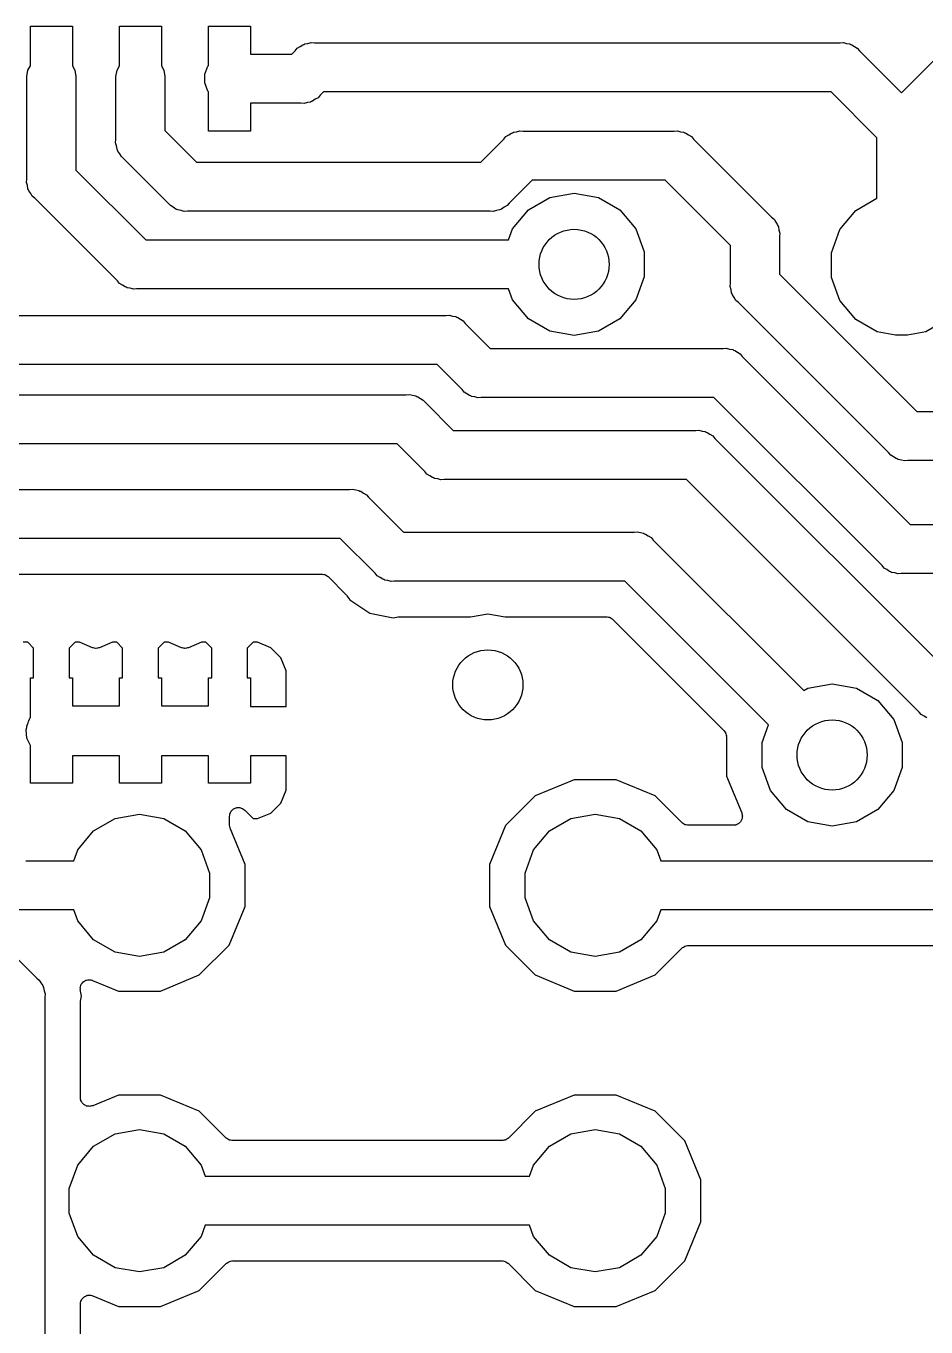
# Model space of a CAD drawing. Extents: x 66 to 115.1, y -104 to -36.7.
# Drawn here: x 75.38 to 88.22, y -55.3 to -36.74 of the extents above; entities that cross this region are included whole.
import ezdxf

# ---------------------------------------------------------------- set-up
doc = ezdxf.new("R2010")
doc.units = 0
doc.header["$MEASUREMENT"] = 0
doc.layers.add('BLACK', color=7, linetype='CONTINUOUS')

msp = doc.modelspace()

# ---------------------------------------------------------------- linework, layer by layer
at = {"layer": 'BLACK', "linetype": 'CONTINUOUS'}
for p, q in [((75.445, -37.3096), (75.445, -36.74)), ((75.445, -36.74), (76.045, -36.74)), ((76.045, -36.74), (76.045, -37.3096)), ((76.715, -37.3096), (76.715, -36.74)), ((76.715, -36.74), (77.315, -36.74)), ((77.315, -36.74), (77.315, -37.3096)), ((77.985, -37.303), (77.985, -36.74)), ((77.985, -36.74), (78.585, -36.74)), ((78.585, -36.74), (78.585, -37.14)), ((79.175, -37.14), (79.2217, -37.0933)), ((79.2217, -37.0933), (79.2516, -37.0577)), ((79.2516, -37.0577), (79.2918, -37.0345)), ((79.2918, -37.0345), (79.3298, -37.0079)), ((79.3298, -37.0079), (79.3449, -37.0039)), ((79.3449, -37.0039), (79.3584, -36.996)), ((79.3584, -36.996), (79.4042, -36.988)), ((79.4042, -36.988), (79.449, -36.976)), ((79.449, -36.976), (79.4953, -36.98)), ((79.4953, -36.98), (86.9947, -36.98)), ((86.9947, -36.98), (87.041, -36.976)), ((87.041, -36.976), (87.0858, -36.988)), ((87.0858, -36.988), (87.1316, -36.996)), ((87.1316, -36.996), (87.1451, -37.0039)), ((87.1451, -37.0039), (87.1602, -37.0079)), ((87.1602, -37.0079), (87.1982, -37.0345)), ((87.1982, -37.0345), (87.2384, -37.0577)), ((87.2384, -37.0577), (87.2683, -37.0933)), ((87.2683, -37.0933), (87.87, -37.695)), ((77.9772, -37.3123), (77.985, -37.303)), ((78.585, -37.14), (79.175, -37.14)), ((87.87, -37.695), (88.4217, -37.1433)), ((75.395, -37.4594), (75.411, -37.3684)), ((75.395, -38.9247), (75.395, -37.4594)), ((75.411, -37.3684), (75.445, -37.3096)), ((76.045, -37.3096), (76.079, -37.3684)), ((76.079, -37.3684), (76.095, -37.4594)), ((76.095, -37.4594), (76.095, -38.795)), ((76.665, -37.4594), (76.681, -37.3684)), ((76.665, -38.3597), (76.665, -37.4594)), ((76.681, -37.3684), (76.715, -37.3096)), ((77.315, -37.3096), (77.349, -37.3684)), ((77.349, -37.3684), (77.365, -37.4594)), ((77.365, -37.4594), (77.365, -38.23)), ((77.935, -37.4283), (77.9772, -37.3123)), ((77.935, -37.5517), (77.935, -37.4283)), ((77.9772, -37.6677), (77.935, -37.5517)), ((77.985, -37.677), (77.9772, -37.6677)), ((77.985, -38.24), (77.985, -37.677)), ((79.3047, -37.84), (78.585, -37.84)), ((78.585, -37.84), (78.585, -38.24)), ((79.351, -37.844), (79.3047, -37.84)), ((79.3958, -37.832), (79.351, -37.844)), ((79.4416, -37.824), (79.3958, -37.832)), ((79.4551, -37.8161), (79.4416, -37.824)), ((79.4702, -37.8121), (79.4551, -37.8161)), ((79.5082, -37.7855), (79.4702, -37.8121)), ((79.5484, -37.7623), (79.5082, -37.7855)), ((79.5783, -37.7267), (79.5484, -37.7623)), ((79.625, -37.68), (79.5783, -37.7267)), ((86.865, -37.68), (79.625, -37.68)), ((87.52, -38.335), (86.865, -37.68)), ((77.365, -38.23), (77.815, -38.68)), ((76.661, -38.406), (76.665, -38.3597)), ((76.673, -38.4508), (76.661, -38.406)), ((78.585, -38.24), (77.985, -38.24)), ((81.871, -38.68), (82.1977, -38.3533)), ((82.1977, -38.3533), (82.2276, -38.3177)), ((82.2276, -38.3177), (82.2678, -38.2945)), ((82.2678, -38.2945), (82.3058, -38.2679)), ((82.3058, -38.2679), (82.3209, -38.2638)), ((82.3209, -38.2638), (82.3344, -38.256)), ((82.3344, -38.256), (82.3802, -38.248)), ((82.3802, -38.248), (82.425, -38.236)), ((82.425, -38.236), (82.4713, -38.24)), ((82.4713, -38.24), (84.6287, -38.24)), ((84.6287, -38.24), (84.675, -38.236)), ((84.675, -38.236), (84.7198, -38.248)), ((84.7198, -38.248), (84.7656, -38.256)), ((84.7656, -38.256), (84.7791, -38.2639)), ((84.7791, -38.2639), (84.7942, -38.2679)), ((84.7942, -38.2679), (84.8322, -38.2945)), ((84.8322, -38.2945), (84.8724, -38.3177)), ((84.8724, -38.3177), (84.9023, -38.3533)), ((84.9023, -38.3533), (86.0167, -39.4677)), ((87.52, -39.1974), (87.52, -38.335)), ((76.681, -38.4966), (76.673, -38.4508)), ((76.6889, -38.5101), (76.681, -38.4966)), ((76.6929, -38.5252), (76.6889, -38.5101)), ((76.7195, -38.5632), (76.6929, -38.5252)), ((76.7428, -38.6034), (76.7195, -38.5632)), ((76.7783, -38.6333), (76.7428, -38.6034)), ((77.4117, -39.2667), (76.7783, -38.6333)), ((77.815, -38.68), (81.871, -38.68)), ((75.391, -38.971), (75.395, -38.9247)), ((75.403, -39.0158), (75.391, -38.971)), ((76.095, -38.795), (77.09, -39.79)), ((82.601, -38.94), (82.2743, -39.2667)), ((84.499, -38.94), (82.601, -38.94)), ((85.43, -39.871), (84.499, -38.94)), ((75.411, -39.0616), (75.403, -39.0158)), ((75.4189, -39.0751), (75.411, -39.0616)), ((75.4229, -39.0902), (75.4189, -39.0751)), ((75.4495, -39.1282), (75.4229, -39.0902)), ((75.4727, -39.1684), (75.4495, -39.1282)), ((82.8527, -39.1858), (83.2, -39.1246)), ((83.2, -39.1246), (83.5473, -39.1858)), ((75.5083, -39.1983), (75.4727, -39.1684)), ((76.6867, -40.3767), (75.5083, -39.1983)), ((77.4416, -39.3022), (77.4117, -39.2667)), ((77.4818, -39.3255), (77.4416, -39.3022)), ((77.5198, -39.3521), (77.4818, -39.3255)), ((82.2042, -39.3255), (82.1662, -39.3521)), ((82.2444, -39.3022), (82.2042, -39.3255)), ((82.2743, -39.2667), (82.2444, -39.3022)), ((82.5473, -39.3621), (82.8527, -39.1858)), ((83.5473, -39.1858), (83.8527, -39.3621)), ((87.2173, -39.3721), (87.52, -39.1974)), ((77.5349, -39.3561), (77.5198, -39.3521)), ((77.5484, -39.364), (77.5349, -39.3561)), ((77.5942, -39.372), (77.5484, -39.364)), ((77.639, -39.384), (77.5942, -39.372)), ((77.6853, -39.38), (77.639, -39.384)), ((82.0007, -39.38), (77.6853, -39.38)), ((82.047, -39.384), (82.0007, -39.38)), ((82.0918, -39.372), (82.047, -39.384)), ((82.1376, -39.364), (82.0918, -39.372)), ((82.1511, -39.3561), (82.1376, -39.364)), ((82.1662, -39.3521), (82.1511, -39.3561)), ((82.3206, -39.6323), (82.5473, -39.3621)), ((83.8527, -39.3621), (84.0794, -39.6323)), ((86.0167, -39.4677), (86.0523, -39.4976)), ((86.0523, -39.4976), (86.0755, -39.5378)), ((86.9906, -39.6423), (87.2173, -39.3721)), ((82.2632, -39.79), (82.3206, -39.6323)), ((84.0794, -39.6323), (84.2, -39.9637)), ((86.0755, -39.5378), (86.1021, -39.5758)), ((86.1021, -39.5758), (86.1061, -39.5909)), ((86.1061, -39.5909), (86.114, -39.6044)), ((86.114, -39.6044), (86.122, -39.6502)), ((86.122, -39.6502), (86.134, -39.695)), ((86.134, -39.695), (86.13, -39.7413)), ((86.87, -39.9737), (86.9906, -39.6423)), ((77.09, -39.79), (82.2632, -39.79)), ((85.43, -40.4107), (85.43, -39.871)), ((86.13, -39.7413), (86.13, -40.281)), ((84.2, -39.9637), (84.2, -40.3163)), ((86.87, -40.3263), (86.87, -39.9737)), ((76.7166, -40.4123), (76.6867, -40.3767)), ((76.7568, -40.4355), (76.7166, -40.4123)), ((76.7948, -40.4621), (76.7568, -40.4355)), ((84.2, -40.3163), (84.0794, -40.6477)), ((85.426, -40.457), (85.43, -40.4107)), ((85.438, -40.5018), (85.426, -40.457)), ((86.13, -40.281), (88.089, -42.24)), ((86.9906, -40.6577), (86.87, -40.3263)), ((76.8099, -40.4661), (76.7948, -40.4621)), ((76.8234, -40.474), (76.8099, -40.4661)), ((76.8692, -40.482), (76.8234, -40.474)), ((76.914, -40.494), (76.8692, -40.482)), ((76.9603, -40.49), (76.914, -40.494)), ((82.2632, -40.49), (76.9603, -40.49)), ((82.3206, -40.6477), (82.2632, -40.49)), ((85.446, -40.5476), (85.438, -40.5018)), ((85.4539, -40.5611), (85.446, -40.5476)), ((85.4579, -40.5762), (85.4539, -40.5611)), ((85.4845, -40.6142), (85.4579, -40.5762)), ((85.5078, -40.6544), (85.4845, -40.6142)), ((82.5473, -40.9179), (82.3206, -40.6477)), ((84.0794, -40.6477), (83.8527, -40.9179)), ((85.5433, -40.6843), (85.5078, -40.6544)), ((87.6857, -42.8267), (85.5433, -40.6843)), ((87.2173, -40.9279), (86.9906, -40.6577)), ((73.975, -40.87), (81.3747, -40.87)), ((81.3747, -40.87), (81.421, -40.866)), ((81.421, -40.866), (81.4658, -40.878)), ((81.4658, -40.878), (81.5116, -40.886)), ((81.5116, -40.886), (81.5251, -40.8939)), ((81.5251, -40.8939), (81.5402, -40.8979)), ((81.5402, -40.8979), (81.5782, -40.9245)), ((81.5782, -40.9245), (81.6184, -40.9477)), ((81.6184, -40.9477), (81.6483, -40.9833)), ((81.6483, -40.9833), (82.005, -41.34)), ((82.8527, -41.0942), (82.5473, -40.9179)), ((83.8527, -40.9179), (83.5473, -41.0942)), ((87.5227, -41.1042), (87.2173, -40.9279)), ((88.5227, -40.9279), (88.2173, -41.1042)), ((83.2, -41.1554), (82.8527, -41.0942)), ((83.5473, -41.0942), (83.2, -41.1554)), ((87.7825, -41.15), (87.5227, -41.1042)), ((87.9575, -41.15), (87.7825, -41.15)), ((88.2173, -41.1042), (87.9575, -41.15)), ((82.005, -41.34), (85.3247, -41.34)), ((85.3247, -41.34), (85.371, -41.336)), ((85.371, -41.336), (85.4158, -41.348)), ((85.4158, -41.348), (85.4616, -41.356)), ((85.4616, -41.356), (85.4751, -41.3639)), ((85.4751, -41.3639), (85.4902, -41.3679)), ((85.4902, -41.3679), (85.5282, -41.3945)), ((81.245, -41.57), (73.8453, -41.57)), ((81.6017, -41.9267), (81.245, -41.57)), ((85.5282, -41.3945), (85.5684, -41.4178)), ((85.5684, -41.4178), (85.5983, -41.4533)), ((85.5983, -41.4533), (87.995, -43.85)), ((81.6316, -41.9623), (81.6017, -41.9267)), ((73.135, -42), (80.8047, -42)), ((80.8047, -42), (80.851, -41.996)), ((80.851, -41.996), (80.8958, -42.008)), ((80.8958, -42.008), (80.9416, -42.016)), ((80.9416, -42.016), (80.9551, -42.0239)), ((80.9551, -42.0239), (80.9702, -42.0279)), ((80.9702, -42.0279), (81.0082, -42.0545)), ((81.0082, -42.0545), (81.0484, -42.0777)), ((81.0484, -42.0777), (81.0783, -42.1133)), ((81.0783, -42.1133), (81.475, -42.51)), ((81.6718, -41.9855), (81.6316, -41.9623)), ((81.7098, -42.0121), (81.6718, -41.9855)), ((81.7249, -42.0161), (81.7098, -42.0121)), ((81.7384, -42.024), (81.7249, -42.0161)), ((81.7842, -42.032), (81.7384, -42.024)), ((81.829, -42.044), (81.7842, -42.032)), ((81.8753, -42.04), (81.829, -42.044)), ((85.195, -42.04), (81.8753, -42.04)), ((87.5917, -44.4367), (85.195, -42.04)), ((88.089, -42.24), (103.291, -42.24)), ((81.475, -42.51), (84.9347, -42.51)), ((84.9347, -42.51), (84.981, -42.506)), ((84.981, -42.506), (85.0258, -42.518)), ((85.0258, -42.518), (85.0716, -42.526)), ((85.0716, -42.526), (85.0851, -42.5339)), ((85.0851, -42.5339), (85.1002, -42.5379)), ((85.1002, -42.5379), (85.1382, -42.5645)), ((85.1382, -42.5645), (85.1784, -42.5877)), ((85.1784, -42.5877), (85.2083, -42.6233)), ((85.2083, -42.6233), (88.525, -45.94)), ((80.675, -42.7), (73.0053, -42.7)), ((81.0717, -43.0967), (80.675, -42.7)), ((87.7156, -42.8623), (87.6857, -42.8267)), ((87.7558, -42.8855), (87.7156, -42.8623)), ((87.7938, -42.9121), (87.7558, -42.8855)), ((87.8089, -42.9161), (87.7938, -42.9121)), ((87.8224, -42.924), (87.8089, -42.9161)), ((87.8682, -42.932), (87.8224, -42.924)), ((87.913, -42.944), (87.8682, -42.932)), ((87.9593, -42.94), (87.913, -42.944)), ((103.941, -42.94), (87.9593, -42.94)), ((81.1016, -43.1323), (81.0717, -43.0967)), ((81.1418, -43.1555), (81.1016, -43.1323)), ((81.1798, -43.1821), (81.1418, -43.1555)), ((81.1949, -43.1861), (81.1798, -43.1821)), ((81.2084, -43.194), (81.1949, -43.1861)), ((81.2542, -43.202), (81.2084, -43.194)), ((81.299, -43.214), (81.2542, -43.202)), ((81.3453, -43.21), (81.299, -43.214)), ((84.805, -43.21), (81.3453, -43.21)), ((88.1217, -46.5267), (84.805, -43.21)), ((72.575, -43.35), (79.9947, -43.35)), ((79.9947, -43.35), (80.041, -43.346)), ((80.041, -43.346), (80.0858, -43.358)), ((80.0858, -43.358), (80.1316, -43.366)), ((80.1316, -43.366), (80.1451, -43.3739)), ((80.1451, -43.3739), (80.1602, -43.3779)), ((80.1602, -43.3779), (80.1982, -43.4045)), ((80.1982, -43.4045), (80.2384, -43.4277)), ((80.2384, -43.4277), (80.2683, -43.4633)), ((80.2683, -43.4633), (80.765, -43.96)), ((80.765, -43.96), (84.0547, -43.96)), ((84.0547, -43.96), (84.101, -43.956)), ((84.101, -43.956), (84.1458, -43.968)), ((84.1458, -43.968), (84.1916, -43.976)), ((84.1916, -43.976), (84.2051, -43.9839)), ((84.2051, -43.9839), (84.2202, -43.9879)), ((87.995, -43.85), (101.595, -43.85)), ((79.865, -44.05), (72.4453, -44.05)), ((80.3617, -44.5467), (79.865, -44.05)), ((84.2202, -43.9879), (84.2582, -44.0145)), ((84.2582, -44.0145), (84.2984, -44.0377)), ((84.2984, -44.0377), (84.3283, -44.0733)), ((84.3283, -44.0733), (86.4744, -46.2195)), ((87.6216, -44.4723), (87.5917, -44.4367)), ((87.6618, -44.4955), (87.6216, -44.4723)), ((87.6998, -44.5221), (87.6618, -44.4955)), ((87.7149, -44.5261), (87.6998, -44.5221)), ((87.7284, -44.534), (87.7149, -44.5261)), ((87.7742, -44.542), (87.7284, -44.534)), ((87.819, -44.554), (87.7742, -44.542)), ((72.527, -44.558), (79.602, -44.558)), ((79.602, -44.558), (79.6075, -44.559)), ((79.6075, -44.559), (79.6131, -44.5585)), ((79.6131, -44.5585), (79.6291, -44.5628)), ((79.6291, -44.5628), (79.6454, -44.5657)), ((79.6454, -44.5657), (79.6503, -44.5685)), ((79.6503, -44.5685), (79.6557, -44.5699)), ((79.6557, -44.5699), (79.6693, -44.5794)), ((79.6693, -44.5794), (79.6836, -44.5877)), ((79.6836, -44.5877), (79.6872, -44.592)), ((79.6872, -44.592), (79.6918, -44.5952)), ((79.6918, -44.5952), (79.9447, -44.8481)), ((80.3916, -44.5823), (80.3617, -44.5467)), ((80.4318, -44.6055), (80.3916, -44.5823)), ((80.4698, -44.6321), (80.4318, -44.6055)), ((80.4849, -44.6361), (80.4698, -44.6321)), ((80.4984, -44.644), (80.4849, -44.6361)), ((80.5442, -44.652), (80.4984, -44.644)), ((80.589, -44.664), (80.5442, -44.652)), ((80.6353, -44.66), (80.589, -44.664)), ((83.925, -44.66), (80.6353, -44.66)), ((85.9731, -46.708), (83.925, -44.66)), ((87.8653, -44.55), (87.819, -44.554)), ((101.347, -44.55), (87.8653, -44.55)), ((79.9447, -44.8481), (79.9519, -44.8583)), ((79.9519, -44.8583), (79.9605, -44.8673)), ((79.9605, -44.8673), (80.0014, -44.9286)), ((80.0014, -44.9286), (80.2852, -45.1182)), ((80.2852, -45.1182), (80.5478, -45.1704)), ((80.5478, -45.1704), (80.5478, -45.1704)), ((80.5478, -45.1704), (80.62, -45.1848)), ((80.62, -45.1848), (80.6922, -45.1704)), ((80.6922, -45.1704), (80.7047, -45.1702)), ((80.7047, -45.1702), (80.717, -45.168)), ((80.717, -45.168), (81.7237, -45.168)), ((81.7237, -45.168), (81.97, -45.1246)), ((81.97, -45.1246), (82.2163, -45.168)), ((82.2163, -45.168), (83.662, -45.168)), ((83.662, -45.168), (83.6675, -45.169)), ((83.6675, -45.169), (83.6731, -45.1685)), ((83.6731, -45.1685), (83.6891, -45.1728)), ((83.6891, -45.1728), (83.7054, -45.1757)), ((83.7054, -45.1757), (83.7103, -45.1785)), ((83.7103, -45.1785), (83.7157, -45.1799)), ((83.7157, -45.1799), (83.7293, -45.1894)), ((83.7293, -45.1894), (83.7436, -45.1977)), ((83.7436, -45.1977), (83.7472, -45.202)), ((83.7472, -45.202), (83.7518, -45.2052)), ((83.7518, -45.2052), (85.3348, -46.7882)), ((75.4066, -45.532), (75.344, -45.532)), ((75.491, -45.6164), (75.4066, -45.532)), ((75.491, -46.04), (75.491, -45.6164)), ((76.0834, -45.532), (75.999, -45.6164)), ((75.999, -45.6164), (75.999, -46.04)), ((76.146, -45.532), (76.0834, -45.532)), ((76.3314, -45.6088), (76.146, -45.532)), ((76.3369, -45.61), (76.3314, -45.6088)), ((76.3418, -45.6126), (76.3369, -45.61)), ((76.3583, -45.6147), (76.3418, -45.6126)), ((76.3745, -45.6183), (76.3583, -45.6147)), ((76.38, -45.6176), (76.3745, -45.6183)), ((76.3855, -45.6183), (76.38, -45.6176)), ((76.4017, -45.6147), (76.3855, -45.6183)), ((76.4182, -45.6126), (76.4017, -45.6147)), ((76.4231, -45.61), (76.4182, -45.6126)), ((76.4286, -45.6088), (76.4231, -45.61)), ((76.614, -45.532), (76.4286, -45.6088)), ((76.6766, -45.532), (76.614, -45.532)), ((76.761, -45.6164), (76.6766, -45.532)), ((76.761, -46.04), (76.761, -45.6164)), ((77.3534, -45.532), (77.269, -45.6164)), ((77.269, -45.6164), (77.269, -46.04)), ((77.416, -45.532), (77.3534, -45.532)), ((77.6014, -45.6088), (77.416, -45.532)), ((77.6069, -45.61), (77.6014, -45.6088)), ((77.6118, -45.6126), (77.6069, -45.61)), ((77.6283, -45.6147), (77.6118, -45.6126)), ((77.6445, -45.6183), (77.6283, -45.6147)), ((77.65, -45.6176), (77.6445, -45.6183)), ((77.6555, -45.6183), (77.65, -45.6176)), ((77.6717, -45.6147), (77.6555, -45.6183)), ((77.6882, -45.6126), (77.6717, -45.6147)), ((77.6931, -45.61), (77.6882, -45.6126)), ((77.6986, -45.6088), (77.6931, -45.61)), ((77.884, -45.532), (77.6986, -45.6088)), ((77.9466, -45.532), (77.884, -45.532)), ((78.031, -45.6164), (77.9466, -45.532)), ((78.031, -46.04), (78.031, -45.6164)), ((78.6234, -45.532), (78.539, -45.6164)), ((78.539, -45.6164), (78.539, -46.04)), ((78.686, -45.532), (78.6234, -45.532)), ((78.8728, -45.6093), (78.686, -45.532)), ((79.0157, -45.7522), (78.8728, -45.6093)), ((79.093, -45.939), (79.0157, -45.7522)), ((79.093, -46.45), (79.093, -45.939)), ((75.445, -46.603), (75.445, -46.04)), ((75.445, -46.04), (75.491, -46.04)), ((75.999, -46.04), (76.045, -46.04)), ((76.045, -46.04), (76.045, -46.44)), ((76.715, -46.44), (76.715, -46.04)), ((76.715, -46.04), (76.761, -46.04)), ((77.269, -46.04), (77.315, -46.04)), ((77.315, -46.04), (77.315, -46.44)), ((77.985, -46.44), (77.985, -46.04)), ((77.985, -46.04), (78.031, -46.04)), ((78.539, -46.04), (78.585, -46.04)), ((78.585, -46.04), (78.585, -46.45)), ((86.4744, -46.2195), (86.5327, -46.1858)), ((86.5327, -46.1858), (86.88, -46.1246)), ((86.88, -46.1246), (87.2273, -46.1858)), ((87.2273, -46.1858), (87.5327, -46.3621)), ((87.5327, -46.3621), (87.7594, -46.6323)), ((76.045, -46.44), (76.715, -46.44)), ((77.315, -46.44), (77.985, -46.44)), ((78.585, -46.45), (79.093, -46.45)), ((88.1516, -46.5623), (88.1217, -46.5267)), ((88.1918, -46.5855), (88.1516, -46.5623)), ((88.2298, -46.6121), (88.1918, -46.5855)), ((75.386, -46.779), (75.395, -46.7453)), ((75.395, -46.7283), (75.4122, -46.6809)), ((75.395, -46.7453), (75.395, -46.7283)), ((75.4122, -46.6809), (75.4179, -46.6598)), ((75.4179, -46.6598), (75.4221, -46.6538)), ((75.4221, -46.6538), (75.4372, -46.6123)), ((75.4372, -46.6123), (75.445, -46.603)), ((85.88, -46.9637), (85.9731, -46.708)), ((87.7594, -46.6323), (87.88, -46.9637)), ((75.3967, -46.902), (75.386, -46.779)), ((75.445, -47.0055), (75.3967, -46.902)), ((85.3348, -46.7882), (85.338, -46.7928)), ((85.338, -46.7928), (85.3423, -46.7964)), ((85.3423, -46.7964), (85.3506, -46.8107)), ((85.3506, -46.8107), (85.3601, -46.8243)), ((85.3601, -46.8243), (85.3615, -46.8297)), ((85.3615, -46.8297), (85.3643, -46.8346)), ((85.3643, -46.8346), (85.3672, -46.8509)), ((85.3672, -46.8509), (85.3715, -46.8669)), ((85.3715, -46.8669), (85.371, -46.8725)), ((85.371, -46.8725), (85.372, -46.878)), ((85.372, -46.878), (85.372, -47.44)), ((75.445, -47.54), (75.445, -47.0055)), ((85.88, -47.3163), (85.88, -46.9637)), ((87.88, -46.9637), (87.88, -47.3163)), ((76.715, -47.15), (76.045, -47.15)), ((76.045, -47.15), (76.045, -47.54)), ((76.715, -47.54), (76.715, -47.15)), ((77.985, -47.15), (77.315, -47.15)), ((77.315, -47.15), (77.315, -47.54)), ((77.985, -47.54), (77.985, -47.15)), ((79.093, -47.15), (78.585, -47.15)), ((78.585, -47.15), (78.585, -47.54)), ((79.093, -47.641), (79.093, -47.15)), ((86.0006, -47.6477), (85.88, -47.3163)), ((87.88, -47.3163), (87.7594, -47.6477)), ((83.2, -47.492), (82.6458, -47.7216)), ((83.8, -47.492), (83.2, -47.492)), ((84.3542, -47.7216), (83.8, -47.492)), ((85.372, -47.44), (85.5901, -47.9664)), ((76.045, -47.54), (75.445, -47.54)), ((77.315, -47.54), (76.715, -47.54)), ((78.585, -47.54), (77.985, -47.54)), ((79.0157, -47.8278), (79.093, -47.641)), ((86.2273, -47.9179), (86.0006, -47.6477)), ((87.7594, -47.6477), (87.5327, -47.9179)), ((78.8728, -47.9707), (79.0157, -47.8278)), ((82.6458, -47.7216), (82.2216, -48.1458)), ((84.7374, -48.1048), (84.3542, -47.7216)), ((76.3473, -48.2221), (76.6527, -48.0458)), ((76.6527, -48.0458), (77, -47.9846)), ((77, -47.9846), (77.3473, -48.0458)), ((77.3473, -48.0458), (77.6527, -48.2221)), ((78.285, -48.0163), (78.2879, -47.9999)), ((78.285, -48.1364), (78.285, -48.0163)), ((78.2879, -47.9999), (78.2893, -47.9834)), ((78.2893, -47.9834), (78.2917, -47.9783)), ((78.2917, -47.9783), (78.2927, -47.9728)), ((78.2927, -47.9728), (78.301, -47.9584)), ((78.301, -47.9584), (78.308, -47.9434)), ((78.308, -47.9434), (78.3119, -47.9395)), ((78.3119, -47.9395), (78.3147, -47.9346)), ((78.3147, -47.9346), (78.3274, -47.924)), ((78.3274, -47.924), (78.3392, -47.9122)), ((78.3392, -47.9122), (78.3442, -47.9099)), ((78.3442, -47.9099), (78.3485, -47.9063)), ((78.3485, -47.9063), (78.3641, -47.9006)), ((78.3641, -47.9006), (78.3791, -47.8936)), ((78.3791, -47.8936), (78.3847, -47.8931)), ((78.3847, -47.8931), (78.3899, -47.8912)), ((78.3899, -47.8912), (78.4065, -47.8912)), ((78.4065, -47.8912), (78.4231, -47.8897)), ((78.4231, -47.8897), (78.4285, -47.8912)), ((78.4285, -47.8912), (78.4341, -47.8912)), ((78.4341, -47.8912), (78.4496, -47.8969)), ((78.4496, -47.8969), (78.4657, -47.9012)), ((78.4657, -47.9012), (78.4703, -47.9044)), ((78.4703, -47.9044), (78.4755, -47.9063)), ((78.4755, -47.9063), (78.4882, -47.9169)), ((78.4882, -47.9169), (78.5018, -47.9264)), ((78.5018, -47.9264), (78.6234, -48.048)), ((78.6234, -48.048), (78.686, -48.048)), ((78.686, -48.048), (78.8728, -47.9707)), ((82.8473, -48.2221), (83.1527, -48.0458)), ((83.1527, -48.0458), (83.5, -47.9846)), ((83.5, -47.9846), (83.8473, -48.0458)), ((83.8473, -48.0458), (84.1527, -48.2221)), ((85.5875, -48.0655), (85.5827, -48.0785)), ((85.5939, -48.0532), (85.5875, -48.0655)), ((85.5901, -47.9664), (85.5931, -47.9799)), ((85.5931, -47.9799), (85.5978, -47.9929)), ((85.5949, -48.0449), (85.5939, -48.0532)), ((85.5978, -48.0371), (85.5949, -48.0449)), ((85.5978, -47.9929), (85.5978, -48.0013)), ((85.5978, -48.0013), (85.5996, -48.0095)), ((85.5996, -48.0095), (85.5978, -48.0232)), ((85.5978, -48.0232), (85.5978, -48.0371)), ((86.5327, -48.0942), (86.2273, -47.9179)), ((87.5327, -47.9179), (87.2273, -48.0942)), ((76.1206, -48.4923), (76.3473, -48.2221)), ((77.6527, -48.2221), (77.8794, -48.4923)), ((78.2855, -48.1392), (78.285, -48.1364)), ((78.2851, -48.142), (78.2855, -48.1392)), ((78.2893, -48.1608), (78.2851, -48.142)), ((78.2927, -48.1799), (78.2893, -48.1608)), ((78.2941, -48.1823), (78.2927, -48.1799)), ((78.2947, -48.185), (78.2941, -48.1823)), ((78.508, -48.7), (78.2947, -48.185)), ((82.2216, -48.1458), (81.992, -48.7)), ((82.6206, -48.4923), (82.8473, -48.2221)), ((84.1527, -48.2221), (84.3794, -48.4923)), ((84.742, -48.108), (84.7374, -48.1048)), ((84.7456, -48.1123), (84.742, -48.108)), ((84.76, -48.1206), (84.7456, -48.1123)), ((84.7736, -48.1301), (84.76, -48.1206)), ((84.779, -48.1315), (84.7736, -48.1301)), ((84.7838, -48.1343), (84.779, -48.1315)), ((84.8001, -48.1372), (84.7838, -48.1343)), ((84.8162, -48.1415), (84.8001, -48.1372)), ((84.8217, -48.141), (84.8162, -48.1415)), ((84.8272, -48.142), (84.8217, -48.141)), ((85.4727, -48.142), (84.8272, -48.142)), ((85.4864, -48.1396), (85.4727, -48.142)), ((85.5002, -48.139), (85.4864, -48.1396)), ((85.5079, -48.1358), (85.5002, -48.139)), ((85.5162, -48.1343), (85.5079, -48.1358)), ((85.5282, -48.1274), (85.5162, -48.1343)), ((85.541, -48.1221), (85.5282, -48.1274)), ((85.5471, -48.1165), (85.541, -48.1221)), ((85.5544, -48.1123), (85.5471, -48.1165)), ((85.5633, -48.1017), (85.5544, -48.1123)), ((85.5735, -48.0923), (85.5633, -48.1017)), ((85.5773, -48.0849), (85.5735, -48.0923)), ((85.5827, -48.0785), (85.5773, -48.0849)), ((86.88, -48.1554), (86.5327, -48.0942)), ((87.2273, -48.0942), (86.88, -48.1554)), ((73.555, -48.34), (75.5367, -50.3217)), ((76.0632, -48.65), (76.1206, -48.4923)), ((77.8794, -48.4923), (78, -48.8237)), ((82.5, -48.8237), (82.6206, -48.4923)), ((84.3794, -48.4923), (84.4368, -48.65)), ((75.38, -48.65), (76.0632, -48.65)), ((78.508, -49.3), (78.508, -48.7)), ((81.992, -48.7), (81.992, -49.3)), ((84.4368, -48.65), (91.0632, -48.65)), ((78, -48.8237), (78, -49.1763)), ((82.5, -49.1763), (82.5, -48.8237)), ((78, -49.1763), (77.8794, -49.5077)), ((82.6206, -49.5077), (82.5, -49.1763)), ((76.0632, -49.35), (75.2503, -49.35)), ((76.1206, -49.5077), (76.0632, -49.35)), ((78.2784, -49.8542), (78.508, -49.3)), ((81.992, -49.3), (82.2216, -49.8542)), ((84.4368, -49.35), (84.3794, -49.5077)), ((91.0632, -49.35), (84.4368, -49.35)), ((76.3473, -49.7779), (76.1206, -49.5077)), ((77.8794, -49.5077), (77.6527, -49.7779)), ((82.8473, -49.7779), (82.6206, -49.5077)), ((84.3794, -49.5077), (84.1527, -49.7779)), ((76.6527, -49.9542), (76.3473, -49.7779)), ((77.6527, -49.7779), (77.3473, -49.9542)), ((77.8542, -50.2784), (78.2784, -49.8542)), ((82.2216, -49.8542), (82.6458, -50.2784)), ((83.1527, -49.9542), (82.8473, -49.7779)), ((84.1527, -49.7779), (83.8473, -49.9542)), ((84.3542, -50.2784), (84.7374, -49.8952)), ((84.7374, -49.8952), (84.742, -49.892)), ((84.742, -49.892), (84.7456, -49.8877)), ((84.7456, -49.8877), (84.76, -49.8794)), ((84.76, -49.8794), (84.7736, -49.8699)), ((84.7736, -49.8699), (84.779, -49.8685)), ((84.779, -49.8685), (84.7838, -49.8657)), ((84.7838, -49.8657), (84.8001, -49.8628)), ((84.8001, -49.8628), (84.8162, -49.8585)), ((84.8162, -49.8585), (84.8217, -49.859)), ((84.8217, -49.859), (84.8272, -49.858)), ((84.8272, -49.858), (90.6728, -49.858)), ((77, -50.0154), (76.6527, -49.9542)), ((77.3473, -49.9542), (77, -50.0154)), ((83.5, -50.0154), (83.1527, -49.9542)), ((83.8473, -49.9542), (83.5, -50.0154)), ((77.3, -50.508), (77.8542, -50.2784)), ((82.6458, -50.2784), (83.2, -50.508)), ((83.8, -50.508), (84.3542, -50.2784)), ((75.5367, -50.3217), (75.5723, -50.3516)), ((75.5723, -50.3516), (75.5955, -50.3918)), ((75.5955, -50.3918), (75.6221, -50.4298)), ((75.6221, -50.4298), (75.6261, -50.4449)), ((75.6261, -50.4449), (75.634, -50.4584)), ((75.634, -50.4584), (75.642, -50.5042)), ((76.157, -50.4893), (76.1578, -50.4713)), ((76.1574, -50.4534), (76.1588, -50.4494)), ((76.1578, -50.4713), (76.1574, -50.4534)), ((76.1588, -50.4494), (76.159, -50.4452)), ((76.159, -50.4452), (76.1658, -50.4286)), ((76.1658, -50.4286), (76.1716, -50.4116)), ((76.1716, -50.4116), (76.1742, -50.4083)), ((76.1742, -50.4083), (76.1758, -50.4045)), ((76.1758, -50.4045), (76.188, -50.3912)), ((76.188, -50.3912), (76.1992, -50.3772)), ((76.1992, -50.3772), (76.2028, -50.375)), ((76.2028, -50.375), (76.2056, -50.3719)), ((76.2056, -50.3719), (76.2216, -50.3637)), ((76.2216, -50.3637), (76.2369, -50.3543)), ((76.2369, -50.3543), (76.241, -50.3535)), ((76.241, -50.3535), (76.2448, -50.3516)), ((76.2448, -50.3516), (76.2626, -50.3492)), ((76.2626, -50.3492), (76.2802, -50.3457)), ((76.2802, -50.3457), (76.2843, -50.3464)), ((76.2843, -50.3464), (76.2885, -50.3458)), ((76.2885, -50.3458), (76.306, -50.3497)), ((76.306, -50.3497), (76.3238, -50.3524)), ((76.3238, -50.3524), (76.3275, -50.3545)), ((76.3275, -50.3545), (76.3316, -50.3554)), ((76.3316, -50.3554), (76.7, -50.508)), ((75.642, -50.5042), (75.654, -50.549)), ((75.654, -50.549), (75.65, -50.5953)), ((75.65, -50.5953), (75.65, -60.245)), ((76.1583, -50.4933), (76.157, -50.4893)), ((76.158, -50.677), (76.1602, -50.6647)), ((76.1584, -50.4975), (76.1583, -50.4933)), ((76.1604, -50.5078), (76.1584, -50.4975)), ((76.1602, -50.6647), (76.1604, -50.6522)), ((76.1748, -50.58), (76.1604, -50.5078)), ((76.1604, -50.5078), (76.1604, -50.5078)), ((76.1604, -50.6522), (76.1748, -50.58)), ((76.7, -50.508), (77.3, -50.508)), ((83.2, -50.508), (83.8, -50.508)), ((76.158, -52.0265), (76.158, -50.677)), ((76.1604, -52.0401), (76.158, -52.0265)), ((76.161, -52.0539), (76.1604, -52.0401)), ((76.1642, -52.0617), (76.161, -52.0539)), ((76.1657, -52.0699), (76.1642, -52.0617)), ((76.1726, -52.0819), (76.1657, -52.0699)), ((76.1779, -52.0947), (76.1726, -52.0819)), ((76.1835, -52.1008), (76.1779, -52.0947)), ((76.1877, -52.1081), (76.1835, -52.1008)), ((76.1983, -52.117), (76.1877, -52.1081)), ((76.2077, -52.1272), (76.1983, -52.117)), ((76.2151, -52.1311), (76.2077, -52.1272)), ((76.2215, -52.1364), (76.2151, -52.1311)), ((76.2345, -52.1412), (76.2215, -52.1364)), ((76.2468, -52.1476), (76.2345, -52.1412)), ((76.2551, -52.1487), (76.2468, -52.1476)), ((76.2629, -52.1515), (76.2551, -52.1487)), ((76.2768, -52.1515), (76.2629, -52.1515)), ((76.2905, -52.1533), (76.2768, -52.1515)), ((76.2987, -52.1515), (76.2905, -52.1533)), ((76.3071, -52.1515), (76.2987, -52.1515)), ((76.3201, -52.1468), (76.3071, -52.1515)), ((76.3336, -52.1438), (76.3201, -52.1468)), ((76.7, -51.992), (76.3336, -52.1438)), ((77.3, -51.992), (76.7, -51.992)), ((77.8542, -52.2216), (77.3, -51.992)), ((83.2, -51.992), (82.6458, -52.2216)), ((83.8, -51.992), (83.2, -51.992)), ((84.3542, -52.2216), (83.8, -51.992)), ((78.2374, -52.6048), (77.8542, -52.2216)), ((82.6458, -52.2216), (82.2626, -52.6048)), ((84.7784, -52.6458), (84.3542, -52.2216)), ((76.6527, -52.5458), (77, -52.4846)), ((77, -52.4846), (77.3473, -52.5458)), ((83.1527, -52.5458), (83.5, -52.4846)), ((83.5, -52.4846), (83.8473, -52.5458)), ((76.3473, -52.7221), (76.6527, -52.5458)), ((77.3473, -52.5458), (77.6527, -52.7221)), ((78.242, -52.608), (78.2374, -52.6048)), ((78.2456, -52.6123), (78.242, -52.608)), ((78.26, -52.6206), (78.2456, -52.6123)), ((78.2736, -52.6301), (78.26, -52.6206)), ((78.279, -52.6315), (78.2736, -52.6301)), ((78.2838, -52.6343), (78.279, -52.6315)), ((78.3001, -52.6372), (78.2838, -52.6343)), ((78.3162, -52.6415), (78.3001, -52.6372)), ((78.3217, -52.641), (78.3162, -52.6415)), ((78.3272, -52.642), (78.3217, -52.641)), ((82.1728, -52.642), (78.3272, -52.642)), ((82.1783, -52.641), (82.1728, -52.642)), ((82.1838, -52.6415), (82.1783, -52.641)), ((82.1999, -52.6372), (82.1838, -52.6415)), ((82.2162, -52.6343), (82.1999, -52.6372)), ((82.221, -52.6315), (82.2162, -52.6343)), ((82.2264, -52.6301), (82.221, -52.6315)), ((82.24, -52.6206), (82.2264, -52.6301)), ((82.2544, -52.6123), (82.24, -52.6206)), ((82.258, -52.608), (82.2544, -52.6123)), ((82.2626, -52.6048), (82.258, -52.608)), ((82.8473, -52.7221), (83.1527, -52.5458)), ((83.8473, -52.5458), (84.1527, -52.7221)), ((85.008, -53.2), (84.7784, -52.6458)), ((76.1206, -52.9923), (76.3473, -52.7221)), ((77.6527, -52.7221), (77.8794, -52.9923)), ((82.6206, -52.9923), (82.8473, -52.7221)), ((84.1527, -52.7221), (84.3794, -52.9923)), ((76, -53.3237), (76.1206, -52.9923)), ((77.8794, -52.9923), (77.9368, -53.15)), ((82.5632, -53.15), (82.6206, -52.9923)), ((84.3794, -52.9923), (84.5, -53.3237)), ((77.9368, -53.15), (82.5632, -53.15)), ((85.008, -53.8), (85.008, -53.2)), ((76, -53.6763), (76, -53.3237)), ((84.5, -53.3237), (84.5, -53.6763)), ((76.1206, -54.0077), (76, -53.6763)), ((84.5, -53.6763), (84.3794, -54.0077)), ((84.7784, -54.3542), (85.008, -53.8)), ((76.3473, -54.2779), (76.1206, -54.0077)), ((77.8794, -54.0077), (77.6527, -54.2779)), ((77.9368, -53.85), (77.8794, -54.0077)), ((82.5632, -53.85), (77.9368, -53.85)), ((82.6206, -54.0077), (82.5632, -53.85)), ((82.8473, -54.2779), (82.6206, -54.0077)), ((84.3794, -54.0077), (84.1527, -54.2779)), ((76.6527, -54.4542), (76.3473, -54.2779)), ((77.6527, -54.2779), (77.3473, -54.4542)), ((78.2456, -54.3877), (78.26, -54.3794)), ((78.26, -54.3794), (78.2736, -54.3699)), ((78.2736, -54.3699), (78.279, -54.3685)), ((78.279, -54.3685), (78.2838, -54.3657)), ((78.2838, -54.3657), (78.3001, -54.3628)), ((78.3001, -54.3628), (78.3162, -54.3585)), ((78.3162, -54.3585), (78.3217, -54.359)), ((78.3217, -54.359), (78.3272, -54.358)), ((78.3272, -54.358), (82.1728, -54.358)), ((82.1728, -54.358), (82.1783, -54.359)), ((82.1783, -54.359), (82.1838, -54.3585)), ((82.1838, -54.3585), (82.1999, -54.3628)), ((82.1999, -54.3628), (82.2162, -54.3657)), ((82.2162, -54.3657), (82.221, -54.3685)), ((82.221, -54.3685), (82.2264, -54.3699)), ((82.2264, -54.3699), (82.24, -54.3794)), ((82.24, -54.3794), (82.2544, -54.3877)), ((83.1527, -54.4542), (82.8473, -54.2779)), ((84.1527, -54.2779), (83.8473, -54.4542)), ((84.3542, -54.7784), (84.7784, -54.3542)), ((77, -54.5154), (76.6527, -54.4542)), ((77.3473, -54.4542), (77, -54.5154)), ((77.8542, -54.7784), (78.2374, -54.3952)), ((78.2374, -54.3952), (78.242, -54.392)), ((78.242, -54.392), (78.2456, -54.3877)), ((82.2544, -54.3877), (82.258, -54.392)), ((82.258, -54.392), (82.2626, -54.3952)), ((82.2626, -54.3952), (82.6458, -54.7784)), ((83.5, -54.5154), (83.1527, -54.4542)), ((83.8473, -54.4542), (83.5, -54.5154)), ((76.1642, -54.9383), (76.1657, -54.9301)), ((76.1657, -54.9301), (76.1726, -54.9181)), ((76.1726, -54.9181), (76.1779, -54.9053)), ((76.1779, -54.9053), (76.1835, -54.8992)), ((76.1835, -54.8992), (76.1877, -54.8919)), ((76.1877, -54.8919), (76.1983, -54.883)), ((76.1983, -54.883), (76.2077, -54.8728)), ((76.2077, -54.8728), (76.2151, -54.8689)), ((76.2151, -54.8689), (76.2215, -54.8636)), ((76.2215, -54.8636), (76.2345, -54.8588)), ((76.2345, -54.8588), (76.2468, -54.8524)), ((76.2468, -54.8524), (76.2551, -54.8513)), ((76.2551, -54.8513), (76.2629, -54.8485)), ((76.2629, -54.8485), (76.2768, -54.8485)), ((76.2768, -54.8485), (76.2905, -54.8467)), ((76.2905, -54.8467), (76.2987, -54.8485)), ((76.2987, -54.8485), (76.3071, -54.8485)), ((76.3071, -54.8485), (76.3201, -54.8532)), ((76.3201, -54.8532), (76.3336, -54.8562)), ((76.3336, -54.8562), (76.7, -55.008)), ((77.3, -55.008), (77.8542, -54.7784)), ((82.6458, -54.7784), (83.2, -55.008)), ((83.8, -55.008), (84.3542, -54.7784)), ((76.158, -54.9735), (76.1604, -54.9599)), ((76.158, -59.982), (76.158, -54.9735)), ((76.1604, -54.9599), (76.161, -54.9461)), ((76.161, -54.9461), (76.1642, -54.9383)), ((76.7, -55.008), (77.3, -55.008)), ((83.2, -55.008), (83.8, -55.008))]:
    msp.add_line(p, q, dxfattribs=at)
at = {"layer": 'BLACK'}
for centre in [(83.2, -40.14), (81.97, -46.14), (86.88, -47.14)]:
    msp.add_circle(centre, 0.5, dxfattribs=at)

doc.saveas('drawing.dxf')
